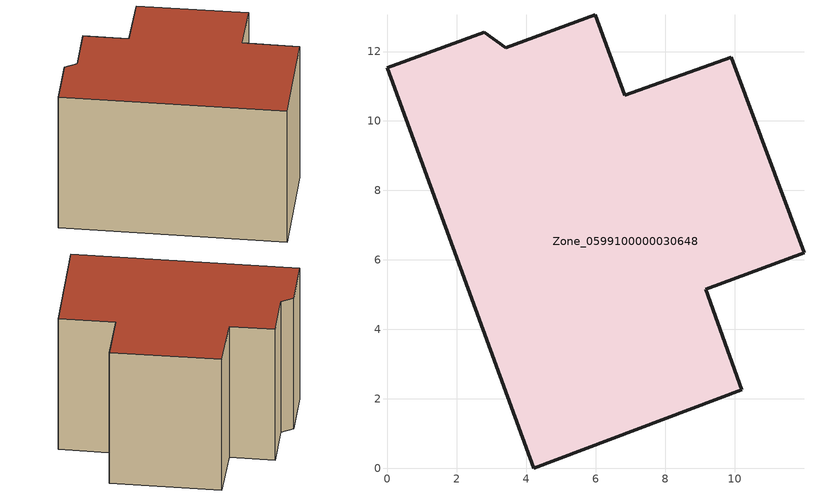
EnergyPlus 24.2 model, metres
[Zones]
Zone_0599100000030648
 floor ground (C_G): 3.41,12.11 5.98,13.06 6.83,10.74 9.89,11.84 11.99,6.2 9.16,5.16 10.2,2.26 4.21,0 0,11.53 2.79,12.56 z0
 wall outside (C_F): 4.21,0 10.2,2.26 9.16,5.16 11.99,6.2 9.89,11.84 6.83,10.74 5.98,13.06 3.41,12.11 2.79,12.56 0,11.53 4.21,0 z0:8.28
 roof outside (C_R): 5.98,13.06 3.41,12.11 2.79,12.56 0,11.53 4.21,0 10.2,2.26 9.16,5.16 11.99,6.2 9.89,11.84 6.83,10.74 z8.28
[BUILDING]
Pand.0599100000030648: North Axis=0; Terrain=City; Loads Convergence Tolerance Value=0.04; Temperature Convergence Tolerance Value=0.4; Solar Distribution=FullExterior; Maximum Number of Warmup Days=25; Minimum Number of Warmup Days=1
[Site:Location]
Rotterdam.The.Hague.AP_ZH_NLD Design_Conditions: Latitude=51.96; Longitude=4.45; Time Zone=1; Elevation=-4.5
[SITE:GROUNDTEMPERATURE:BUILDINGSURFACE]
18, 18, 18, 18, 18, 18, 18, 18, 18, 18, 18, 18
[MATERIAL] Thermal Absorptance=0.9; Solar Absorptance=0.7; Visible Absorptance=0.7
Name | Roughness | Thickness | Conductivity | Density | Specific Heat
G.TC.1946-1964 | MediumSmooth | 0.15 | 1 | 540 | 1210
F.TC.1946-1964 | Rough | 0.3 | 0.857143 | 1920 | 840
R.TC.1946-1964 | MediumRough | 0.2 | 0.235294 | 1500 | 1000
[CONSTRUCTION]
C_G: G.TC.1946-1964
C_F: F.TC.1946-1964
C_R: R.TC.1946-1964
[ZONE]
Zone_0599100000030648: Type=1; Multiplier=1; Ceiling Height=Autocalculate; Volume=Autocalculate; Floor Area=autocalculate; Part of Total Floor Area=Yes
[ZONEINFILTRATION:DESIGNFLOWRATE]
Infil_Zone_0599100000030648: Zone or ZoneList or Space or SpaceList=Zone_0599100000030648; Schedule=AlwaysOn; Design Flow Rate Calculation Method=Flow/Area; Flow Rate per Floor Area=0.003; Constant Term Coefficient=1; Temperature Term Coefficient=0; Velocity Term Coefficient=0; Velocity Squared Term Coefficient=0
[HVACTEMPLATE:ZONE:IDEALLOADSAIRSYSTEM]
Zone_0599100000030648: Maximum Heating Supply Air Temperature=50; Minimum Cooling Supply Air Temperature=13; Maximum Heating Supply Air Humidity Ratio=0.0156; Minimum Cooling Supply Air Humidity Ratio=0.0077; Heating Limit=NoLimit; Cooling Limit=NoLimit; Dehumidification Control Type=ConstantSensibleHeatRatio; Cooling Sensible Heat Ratio=0.7; Dehumidification Setpoint=60; Humidification Control Type=None; Humidification Setpoint=30; Outdoor Air Method=None; Outdoor Air Flow Rate per Person=0.00944; Outdoor Air Flow Rate per Zone Floor Area=0; Outdoor Air Flow Rate per Zone=0; Demand Controlled Ventilation Type=None; Outdoor Air Economizer Type=NoEconomizer; Heat Recovery Type=None; Sensible Heat Recovery Effectiveness=0.7; Latent Heat Recovery Effectiveness=0.65
[ZONECONTROL:THERMOSTAT]
ThermostatControl_Zone_0599100000030648: Zone or ZoneList=Zone_0599100000030648; Control Type Schedule=DualSetpointControlType; Control 1=Thermostat_Zone_0599100000030648; Temperature Difference Between Cutout And Setpoint=0
[THERMOSTATSETPOINT:DUALSETPOINT]
Thermostat_Zone_0599100000030648: Heating Setpoint Temperature Schedule=HeatingSetpoint_Zone_0599100000030648; Cooling Setpoint Temperature Schedule=CoolingSetpoint_Zone_0599100000030648
[SCHEDULE:COMPACT]
HeatingSetpoint_Zone_0599100000030648: Through: 12/31, For: AllDays, Until: 24:00, 21
CoolingSetpoint_Zone_0599100000030648: Through: 12/31, For: AllDays, Until: 24:00, 24
DualSetpointControlType: Through: 12/31, For: AllDays, Until: 24:00, 4
AlwaysOn: Through: 12/31, For: AllDays, Until: 24:00, 1
